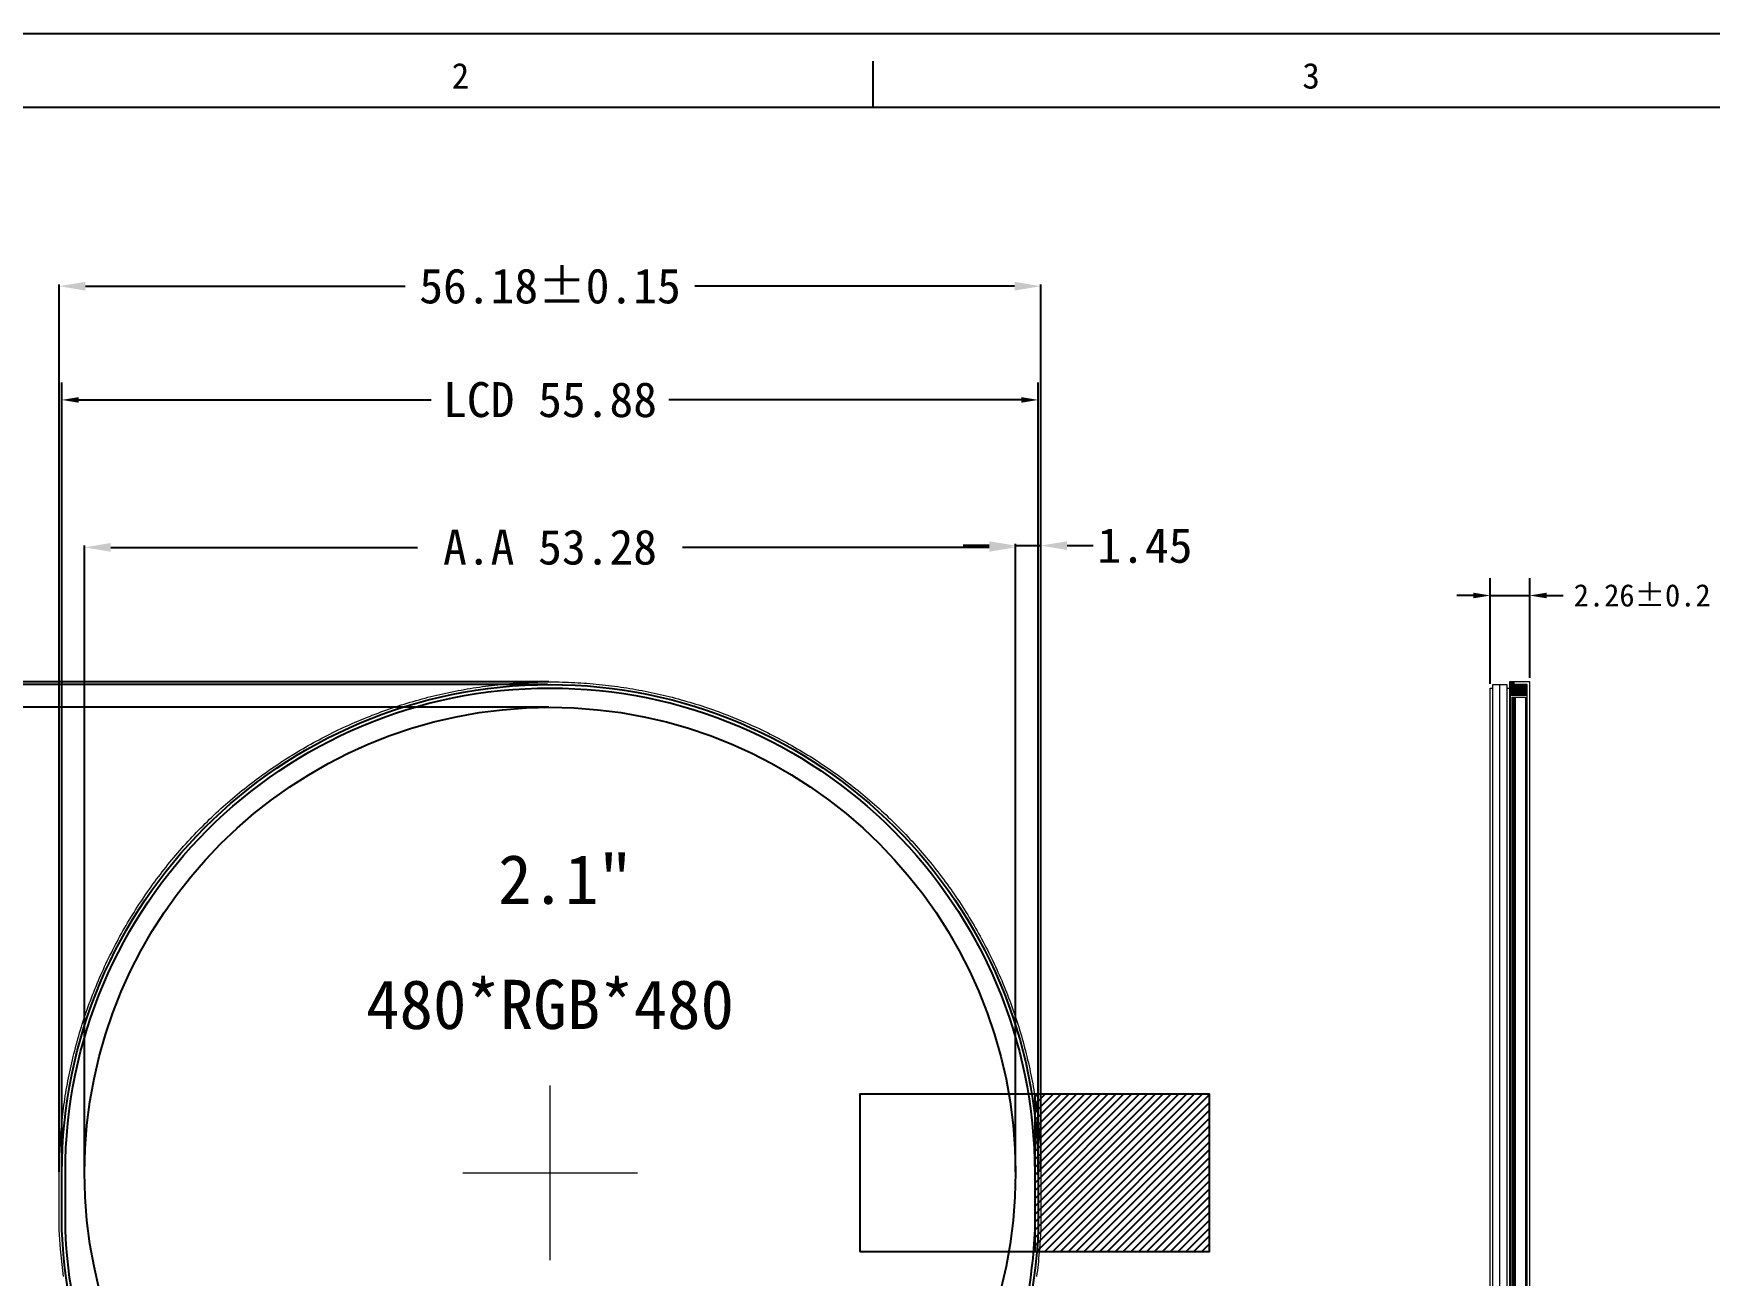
# Model space of a CAD drawing. Header units: millimetres. Extents: x 3264 to 3564, y 1588 to 1796.
# Drawn here: x 3317.8 to 3413.7, y 1725 to 1796.1 of the extents above; entities that cross this region are included whole.
import ezdxf

# ---------------------------------------------------------------- set-up
doc = ezdxf.new("R2010")
doc.units = ezdxf.units.MM
doc.linetypes.add('CENTER2', pattern=[5.08, 3.175, -0.635, 0.635, -0.635])
doc.linetypes.add('DASHDOT', pattern=[18.5, 12, -3, 0.5, -3])
for name, color, linetype in [('C', 3, 'Continuous'), ('DIM', 3, 'Continuous'), ('DIM_02', 2, 'Continuous'), ('DIM（标注）', 3, 'Continuous'), ('FPC', 30, 'Continuous'), ('L91', 3, 'Continuous'), ('LCD_FPC', 22, 'Continuous'), ('其它', 7, 'Continuous')]:
    doc.layers.add(name, color=color, linetype=linetype)
doc.styles.add('Arial', font='arial.ttf')
doc.styles.add('仿宋', font='')
doc.styles.add('宋', font='', dxfattribs={"height": 2})
doc.styles.add('宋体', font='')
doc.styles.get('仿宋').set_extended_font_data('仿宋_GB2312')
doc.styles.get('宋').set_extended_font_data('SimSun')
doc.styles.get('宋体').set_extended_font_data('SimSun')
doc.dimstyles.new('HC-1', dxfattribs={"dimtxt": 2, "dimasz": 1.5, "dimexe": 0.5, "dimexo": 0.5, "dimgap": 0.9, "dimtad": 0, "dimzin": 0, "dimdsep": 46, "dimtxsty": '仿宋', "dimblk": 'CLOSEDBLANK', "dimcen": 0.5, "dimclrd": 3, "dimclre": 3, "dimclrt": 3, "dimazin": 0, "dimtfac": 1, "dimtmove": 0, "dimatfit": 3, "dimldrblk": 'CLOSEDBLANK', "dimfxl": 1, "dimtolj": 1, "dimtzin": 0, "dimarcsym": 0})
doc.dimstyles.new('ISO-25$0', dxfattribs={"dimscale": 0.8, "dimtxt": 1.6, "dimasz": 1.2, "dimexe": 1.25, "dimexo": 0.3, "dimtad": 0, "dimrnd": 0.0005, "dimzin": 1, "dimdsep": 46, "dimtxsty": 'Standard', "dimcen": 2, "dimclrd": 3, "dimclre": 3, "dimclrt": 3, "dimadec": 0, "dimazin": 0, "dimtfac": 1, "dimtmove": 0, "dimatfit": 3, "dimfxl": 1.25, "dimlwd": -1, "dimarcsym": 0})

# ---------------------------------------------------------------- blocks, each defined once
blk = doc.blocks.new('*D111')
at = {"layer": 'Defpoints', "color": 0}
for p in [(3375.43, 1781.609), (3375.43, 1741.579), (3319.25, 1730.875)]:
    blk.add_point(p, dxfattribs=at)
at = {"layer": 'DIM（标注）', "color": 0, "lineweight": -2}
for p, q in [((3319.25, 1730.938), (3319.25, 1781.709)), ((3320.75, 1781.609), (3339.05, 1781.609)), ((3373.93, 1781.609), (3355.631, 1781.609)), ((3375.43, 1741.641), (3375.43, 1781.709))]:
    blk.add_line(p, q, dxfattribs=at)
at = {"layer": 'DIM（标注）', "color": 0}
for points in [[(3320.75, 1781.859), (3320.75, 1781.359), (3319.25, 1781.609)], [(3373.93, 1781.859), (3373.93, 1781.359), (3375.43, 1781.609)]]:
    blk.add_solid(points, dxfattribs=at)
at = {"layer": 'DIM（标注）', "color": 0, "insert": (3347.34, 1781.609), "char_height": 2, "attachment_point": 5, "style": '仿宋'}
blk.add_mtext('\\A1;56.18%%P0.15', dxfattribs=at)
blk = doc.blocks.new('_ClosedBlank')
at = {"color": 0, "linetype": 'ByBlock', "lineweight": -2}
for p, q in [((-1, 0.167), (0, 0)), ((-1, 0.167), (-1, -0.167)), ((0, 0), (-1, -0.167))]:
    blk.add_line(p, q, dxfattribs=at)
blk = doc.blocks.new('*D118')
at = {"layer": 'Defpoints', "color": 0}
for p in [(3347.341, 1758.965), (3297.138, 1699.255), (3331.64, 1699.255)]:
    blk.add_point(p, dxfattribs=at)
at = {"layer": 'DIM（标注）', "color": 0, "lineweight": -2}
for p, q in [((3347.279, 1758.965), (3297.038, 1758.965)), ((3297.138, 1757.465), (3297.138, 1737.401)), ((3297.138, 1700.755), (3297.138, 1720.82)), ((3331.578, 1699.255), (3297.038, 1699.255))]:
    blk.add_line(p, q, dxfattribs=at)
at = {"layer": 'DIM（标注）', "color": 0}
for points in [[(3296.888, 1757.465), (3297.388, 1757.465), (3297.138, 1758.965)], [(3296.888, 1700.755), (3297.388, 1700.755), (3297.138, 1699.255)]]:
    blk.add_solid(points, dxfattribs=at)
at = {"layer": 'DIM（标注）', "color": 0, "insert": (3297.138, 1729.11), "char_height": 2, "attachment_point": 5, "rotation": 90, "style": '仿宋'}
blk.add_mtext('\\A1;59.71%%P0.15', dxfattribs=at)
blk = doc.blocks.new('*D112')
at = {"layer": 'Defpoints', "color": 0}
for p in [(3373.98, 1766.664), (3320.7, 1730.875), (3373.98, 1730.875)]:
    blk.add_point(p, dxfattribs=at)
at = {"layer": 'DIM（标注）', "color": 0, "lineweight": -2}
for p, q in [((3320.7, 1730.938), (3320.7, 1766.764)), ((3322.2, 1766.664), (3339.763, 1766.664)), ((3372.48, 1766.664), (3354.916, 1766.664)), ((3373.98, 1730.938), (3373.98, 1766.764))]:
    blk.add_line(p, q, dxfattribs=at)
at = {"layer": 'DIM（标注）', "color": 0}
for points in [[(3322.2, 1766.914), (3322.2, 1766.414), (3320.7, 1766.664)], [(3372.48, 1766.914), (3372.48, 1766.414), (3373.98, 1766.664)]]:
    blk.add_solid(points, dxfattribs=at)
at = {"layer": 'DIM（标注）', "color": 0, "insert": (3347.34, 1766.664), "char_height": 2, "attachment_point": 5, "style": '仿宋'}
blk.add_mtext('\\A1;A.A 53.28', dxfattribs=at)
blk = doc.blocks.new('*D113')
at = {"layer": 'Defpoints', "color": 0}
for p in [(3347.34, 1757.513), (3310.872, 1704.233), (3347.34, 1704.233)]:
    blk.add_point(p, dxfattribs=at)
at = {"layer": 'DIM（标注）', "color": 0, "lineweight": -2}
for p, q in [((3347.277, 1757.513), (3310.772, 1757.513)), ((3310.872, 1756.013), (3310.872, 1737.018)), ((3310.872, 1705.733), (3310.872, 1724.732)), ((3347.277, 1704.233), (3310.772, 1704.233))]:
    blk.add_line(p, q, dxfattribs=at)
at = {"layer": 'DIM（标注）', "color": 0}
for points in [[(3310.622, 1756.013), (3311.122, 1756.013), (3310.872, 1757.513)], [(3310.622, 1705.733), (3311.122, 1705.733), (3310.872, 1704.233)]]:
    blk.add_solid(points, dxfattribs=at)
at = {"layer": 'DIM（标注）', "color": 0, "insert": (3310.872, 1730.875), "char_height": 2, "attachment_point": 5, "rotation": 90, "style": '仿宋'}
blk.add_mtext('\\A1;A.A 53.28', dxfattribs=at)
blk = doc.blocks.new('*D114')
at = {"layer": 'Defpoints', "color": 0}
for p in [(3310.872, 1758.965), (3347.34, 1758.965), (3347.34, 1757.513)]:
    blk.add_point(p, dxfattribs=at)
at = {"layer": 'DIM（标注）', "color": 0, "lineweight": -2}
for p, q in [((3310.872, 1760.465), (3310.872, 1761.965)), ((3347.278, 1758.965), (3310.772, 1758.965)), ((3310.872, 1757.513), (3310.872, 1758.965)), ((3347.277, 1757.513), (3310.772, 1757.513)), ((3310.872, 1756.013), (3310.872, 1754.513))]:
    blk.add_line(p, q, dxfattribs=at)
at = {"layer": 'DIM（标注）', "color": 0}
for points in [[(3310.622, 1760.465), (3311.122, 1760.465), (3310.872, 1758.965)], [(3310.622, 1756.013), (3311.122, 1756.013), (3310.872, 1757.513)]]:
    blk.add_solid(points, dxfattribs=at)
at = {"layer": 'DIM（标注）', "color": 0, "insert": (3310.872, 1764.563), "char_height": 2, "attachment_point": 5, "rotation": 90, "style": '仿宋'}
blk.add_mtext('\\A1;1.45', dxfattribs=at)
blk = doc.blocks.new('*D115')
at = {"layer": 'Defpoints', "color": 0}
for p in [(3375.43, 1766.764), (3373.98, 1730.875), (3375.43, 1730.875)]:
    blk.add_point(p, dxfattribs=at)
at = {"layer": 'DIM（标注）', "color": 0, "lineweight": -2}
for p, q in [((3372.48, 1766.764), (3370.98, 1766.764)), ((3373.98, 1730.938), (3373.98, 1766.864)), ((3373.98, 1766.764), (3375.43, 1766.764)), ((3375.43, 1730.938), (3375.43, 1766.864)), ((3376.93, 1766.764), (3378.43, 1766.764))]:
    blk.add_line(p, q, dxfattribs=at)
at = {"layer": 'DIM（标注）', "color": 0}
for points in [[(3372.48, 1767.014), (3372.48, 1766.514), (3373.98, 1766.764)], [(3376.93, 1767.014), (3376.93, 1766.514), (3375.43, 1766.764)]]:
    blk.add_solid(points, dxfattribs=at)
at = {"layer": 'DIM（标注）', "color": 0, "insert": (3381.387, 1766.764), "char_height": 2, "attachment_point": 5, "style": '仿宋'}
blk.add_mtext('\\A1;1.45', dxfattribs=at)
blk = doc.blocks.new('*D116')
at = {"layer": 'Defpoints', "color": 0}
for p in [(3375.28, 1775.103), (3319.4, 1730.524), (3375.28, 1730.524)]:
    blk.add_point(p, dxfattribs=at)
at = {"layer": 'FPC', "color": 3, "lineweight": -2}
for p, q in [((3319.4, 1730.764), (3319.4, 1776.103)), ((3375.28, 1730.764), (3375.28, 1776.103))]:
    blk.add_line(p, q, dxfattribs=at)
at = {"layer": 'FPC', "color": 3}
for p, q in [((3320.36, 1775.103), (3340.532, 1775.103)), ((3374.32, 1775.103), (3354.147, 1775.103))]:
    blk.add_line(p, q, dxfattribs=at)
for points in [[(3320.36, 1775.263), (3320.36, 1774.943), (3319.4, 1775.103)], [(3374.32, 1775.263), (3374.32, 1774.943), (3375.28, 1775.103)]]:
    blk.add_solid(points, dxfattribs=at)
at = {"layer": 'FPC', "color": 3, "insert": (3347.34, 1775.103), "char_height": 2, "attachment_point": 5, "style": '宋'}
blk.add_mtext('LCD 55.88', dxfattribs=at)
blk = doc.blocks.new('*D117')
at = {"layer": 'Defpoints', "color": 0}
for p in [(3347.427, 1758.813), (3304.649, 1699.453), (3331.79, 1699.453)]:
    blk.add_point(p, dxfattribs=at)
at = {"layer": 'FPC', "color": 3, "lineweight": -2}
for p, q in [((3347.187, 1758.813), (3303.649, 1758.813)), ((3331.55, 1699.453), (3303.649, 1699.453))]:
    blk.add_line(p, q, dxfattribs=at)
at = {"layer": 'FPC', "color": 3}
for p, q in [((3304.649, 1757.853), (3304.649, 1735.951)), ((3304.649, 1700.413), (3304.649, 1722.314))]:
    blk.add_line(p, q, dxfattribs=at)
for points in [[(3304.489, 1757.853), (3304.809, 1757.853), (3304.649, 1758.813)], [(3304.489, 1700.413), (3304.809, 1700.413), (3304.649, 1699.453)]]:
    blk.add_solid(points, dxfattribs=at)
at = {"layer": 'FPC', "color": 3, "insert": (3304.649, 1729.133), "char_height": 2, "attachment_point": 5, "rotation": 90, "style": '宋'}
blk.add_mtext('LCD 59.36', dxfattribs=at)
blk = doc.blocks.new('zw$228B')
at = {"layer": 'DIM_02'}
h = blk.add_hatch(dxfattribs=at)
h.set_pattern_fill('ANGLE', color=2, scale=0.0125)
h.set_pattern_definition([(0, (-99.95166, -94.1953), (0, 0.0873125), [0.0635, -0.0238125]), (90, (-99.95166, -94.1953), (-0.0873125, 5e-18), [0.0635, -0.0238125])])
h.paths.add_polyline_path([(-14.05, -28.67), (-14.55, -28.67), (-14.55, -29.02), (-14.05, -29.02)])
h.paths.add_polyline_path([(-13.55, -28.67), (-14.05, -28.67), (-14.05, -29.02), (-13.55, -29.02)])
h.paths.add_polyline_path([(-14.05, -29.02), (-14.55, -29.02), (-14.55, -29.37), (-14.05, -29.37)])
h.paths.add_polyline_path([(-13.55, -29.02), (-14.05, -29.02), (-14.05, -29.37), (-13.55, -29.37)])
h = blk.add_hatch(dxfattribs=at)
h.set_pattern_fill('ANGLE', color=2, scale=0.0125)
h.set_pattern_definition([(0, (-71.85166, -94.1953), (0, 0.0873125), [0.0635, -0.0238125]), (90, (-71.85166, -94.1953), (-0.0873125, 5e-18), [0.0635, -0.0238125])])
h.paths.add_polyline_path([(14.05, -28.67), (13.55, -28.67), (13.55, -29.02), (14.05, -29.02)])
h.paths.add_polyline_path([(14.55, -28.67), (14.05, -28.67), (14.05, -29.02), (14.55, -29.02)])
h.paths.add_polyline_path([(14.05, -29.02), (13.55, -29.02), (13.55, -29.37), (14.05, -29.37)])
h.paths.add_polyline_path([(14.55, -29.02), (14.05, -29.02), (14.05, -29.37), (14.55, -29.37)])
at = {"color": 4}
blk.add_line((26.64, 0.39), (26.64, 0.231), dxfattribs=at)
at = {"color": 0, "linetype": 'DASHDOT', "ltscale": 0.5}
for p, q in [((-12, -29.322), (-12, -30.122)), ((12, -29.322), (12, -30.122))]:
    blk.add_line(p, q, dxfattribs=at)
at = {"linetype": 'Continuous', "const_width": 0.01}
blk.add_lwpolyline([(-21.328, -20.469), (-21.328, -20.469)], dxfattribs=at)
at = {"layer": 'C', "color": 4, "lineweight": 5}
for p, q in [((0, -5), (0, 5)), ((-5, 0), (5, 0))]:
    blk.add_line(p, q, dxfattribs=at)
at = {"layer": 'DIM_02', "color": 0}
for p, q in [((-12, -29.322), (12, -29.322)), ((-12.192, -30.81), (-12.192, -30.586)), ((-12.072, -30.586), (-12.072, -30.81)), ((-12, -30.122), (12, -30.122)), ((12.688, -30.81), (12.688, -30.586)), ((12.808, -30.586), (12.808, -30.81)), ((-12.416, -30.81), (-12.192, -30.81)), ((-12.416, -30.93), (-12.192, -30.93)), ((-12.192, -30.93), (-12.192, -31.154)), ((-12.072, -30.81), (-11.848, -30.81)), ((-12.072, -30.93), (-12.072, -31.154)), ((-11.848, -30.93), (-12.072, -30.93)), ((12.464, -30.81), (12.688, -30.81)), ((12.464, -30.93), (12.688, -30.93)), ((12.688, -30.93), (12.688, -31.154)), ((12.808, -30.81), (13.032, -30.81)), ((12.808, -30.93), (12.808, -31.154)), ((13.032, -30.93), (12.808, -30.93))]:
    blk.add_line(p, q, dxfattribs=at)
at = {"layer": 'DIM_02', "color": 1, "linetype": 'DASHDOT', "ltscale": 0.02}
for p, q in [((-12.132, -30.415), (-12.132, -31.291)), ((12.748, -30.415), (12.748, -31.291))]:
    blk.add_line(p, q, dxfattribs=at)
at = {"layer": 'DIM_02', "color": 1}
for p, q in [((-15.25, -30.92), (-14.85, -30.92)), ((-15.05, -30.72), (-15.05, -31.12)), ((14.85, -30.92), (15.25, -30.92)), ((15.05, -30.72), (15.05, -31.12))]:
    blk.add_line(p, q, dxfattribs=at)
at = {"layer": 'DIM_02', "color": 1, "linetype": 'CENTER2', "ltscale": 0.5}
for p, q in [((-11.783, -30.87), (-12.479, -30.87)), ((12.399, -30.87), (13.09, -30.87))]:
    blk.add_line(p, q, dxfattribs=at)
at = {"layer": 'DIM_02', "color": 2}
for points in [[(-13.55, -29.37), (-14.55, -29.37), (-14.55, -28.67), (-13.55, -28.67)], [(14.55, -29.37), (13.55, -29.37), (13.55, -28.67), (14.55, -28.67)]]:
    blk.add_lwpolyline(points, close=True, dxfattribs=at)
at = {"layer": 'DIM_02', "color": 0}
for points in [[(-11.222, -31.32), (-11.222, -30.67), (-11.302, -30.67), (-11.302, -31.32)], [(-11.092, -31.32), (-11.092, -30.67), (-11.172, -30.67), (-11.172, -31.32)], [(-10.962, -31.32), (-10.962, -30.67), (-11.042, -30.67), (-11.042, -31.32)], [(-10.832, -31.32), (-10.832, -30.67), (-10.912, -30.67), (-10.912, -31.32)], [(-10.702, -31.32), (-10.702, -30.67), (-10.782, -30.67), (-10.782, -31.32)], [(-10.572, -31.32), (-10.572, -30.67), (-10.652, -30.67), (-10.652, -31.32)], [(-10.442, -31.32), (-10.442, -30.67), (-10.522, -30.67), (-10.522, -31.32)], [(-10.312, -31.32), (-10.312, -30.67), (-10.392, -30.67), (-10.392, -31.32)], [(-10.182, -31.32), (-10.182, -30.67), (-10.262, -30.67), (-10.262, -31.32)], [(-10.052, -31.32), (-10.052, -30.67), (-10.132, -30.67), (-10.132, -31.32)], [(-9.922, -31.32), (-9.922, -30.67), (-10.002, -30.67), (-10.002, -31.32)], [(-9.792, -31.32), (-9.792, -30.67), (-9.872, -30.67), (-9.872, -31.32)], [(-9.662, -31.32), (-9.662, -30.67), (-9.742, -30.67), (-9.742, -31.32)], [(-9.532, -31.32), (-9.532, -30.67), (-9.612, -30.67), (-9.612, -31.32)], [(-9.402, -31.32), (-9.402, -30.67), (-9.482, -30.67), (-9.482, -31.32)], [(-9.272, -31.32), (-9.272, -30.67), (-9.352, -30.67), (-9.352, -31.32)], [(-9.142, -31.32), (-9.142, -30.67), (-9.222, -30.67), (-9.222, -31.32)], [(-9.012, -31.32), (-9.012, -30.67), (-9.092, -30.67), (-9.092, -31.32)], [(-8.882, -31.32), (-8.882, -30.67), (-8.962, -30.67), (-8.962, -31.32)], [(-8.752, -31.32), (-8.752, -30.67), (-8.832, -30.67), (-8.832, -31.32)], [(-8.622, -31.32), (-8.622, -30.67), (-8.702, -30.67), (-8.702, -31.32)], [(-8.492, -31.32), (-8.492, -30.67), (-8.572, -30.67), (-8.572, -31.32)], [(-8.362, -31.32), (-8.362, -30.67), (-8.442, -30.67), (-8.442, -31.32)], [(-8.232, -31.32), (-8.232, -30.67), (-8.312, -30.67), (-8.312, -31.32)], [(-8.102, -31.32), (-8.102, -30.67), (-8.182, -30.67), (-8.182, -31.32)], [(-7.972, -31.32), (-7.972, -30.67), (-8.052, -30.67), (-8.052, -31.32)], [(-7.842, -31.32), (-7.842, -30.67), (-7.922, -30.67), (-7.922, -31.32)], [(-7.712, -31.32), (-7.712, -30.67), (-7.792, -30.67), (-7.792, -31.32)], [(-7.582, -31.32), (-7.582, -30.67), (-7.662, -30.67), (-7.662, -31.32)], [(-7.452, -31.32), (-7.452, -30.67), (-7.532, -30.67), (-7.532, -31.32)], [(-7.322, -31.32), (-7.322, -30.67), (-7.402, -30.67), (-7.402, -31.32)], [(-7.192, -31.32), (-7.192, -30.67), (-7.272, -30.67), (-7.272, -31.32)], [(-7.062, -31.32), (-7.062, -30.67), (-7.142, -30.67), (-7.142, -31.32)], [(-6.932, -31.32), (-6.932, -30.67), (-7.012, -30.67), (-7.012, -31.32)], [(-6.802, -31.32), (-6.802, -30.67), (-6.882, -30.67), (-6.882, -31.32)], [(-6.672, -31.32), (-6.672, -30.67), (-6.752, -30.67), (-6.752, -31.32)], [(-6.542, -31.32), (-6.542, -30.67), (-6.622, -30.67), (-6.622, -31.32)], [(-6.412, -31.32), (-6.412, -30.67), (-6.492, -30.67), (-6.492, -31.32)], [(-6.282, -31.32), (-6.282, -30.67), (-6.362, -30.67), (-6.362, -31.32)], [(-6.152, -31.32), (-6.152, -30.67), (-6.232, -30.67), (-6.232, -31.32)], [(-6.022, -31.32), (-6.022, -30.67), (-6.102, -30.67), (-6.102, -31.32)], [(-5.892, -31.32), (-5.892, -30.67), (-5.972, -30.67), (-5.972, -31.32)], [(-5.762, -31.32), (-5.762, -30.67), (-5.842, -30.67), (-5.842, -31.32)], [(-5.632, -31.32), (-5.632, -30.67), (-5.712, -30.67), (-5.712, -31.32)], [(-5.502, -31.32), (-5.502, -30.67), (-5.582, -30.67), (-5.582, -31.32)], [(-5.372, -31.32), (-5.372, -30.67), (-5.452, -30.67), (-5.452, -31.32)], [(-5.242, -31.32), (-5.242, -30.67), (-5.322, -30.67), (-5.322, -31.32)], [(-5.112, -31.32), (-5.112, -30.67), (-5.192, -30.67), (-5.192, -31.32)], [(-4.982, -31.32), (-4.982, -30.67), (-5.062, -30.67), (-5.062, -31.32)], [(-4.852, -31.32), (-4.852, -30.67), (-4.932, -30.67), (-4.932, -31.32)], [(-4.722, -31.32), (-4.722, -30.67), (-4.802, -30.67), (-4.802, -31.32)], [(-4.592, -31.32), (-4.592, -30.67), (-4.672, -30.67), (-4.672, -31.32)], [(-4.462, -31.32), (-4.462, -30.67), (-4.542, -30.67), (-4.542, -31.32)], [(-4.332, -31.32), (-4.332, -30.67), (-4.412, -30.67), (-4.412, -31.32)], [(-4.202, -31.32), (-4.202, -30.67), (-4.282, -30.67), (-4.282, -31.32)], [(-4.072, -31.32), (-4.072, -30.67), (-4.152, -30.67), (-4.152, -31.32)], [(-3.942, -31.32), (-3.942, -30.67), (-4.022, -30.67), (-4.022, -31.32)], [(-3.812, -31.32), (-3.812, -30.67), (-3.892, -30.67), (-3.892, -31.32)], [(-3.682, -31.32), (-3.682, -30.67), (-3.762, -30.67), (-3.762, -31.32)], [(-3.552, -31.32), (-3.552, -30.67), (-3.632, -30.67), (-3.632, -31.32)], [(-3.422, -31.32), (-3.422, -30.67), (-3.502, -30.67), (-3.502, -31.32)], [(-3.292, -31.32), (-3.292, -30.67), (-3.372, -30.67), (-3.372, -31.32)], [(-3.162, -31.32), (-3.162, -30.67), (-3.242, -30.67), (-3.242, -31.32)], [(-3.032, -31.32), (-3.032, -30.67), (-3.112, -30.67), (-3.112, -31.32)], [(-2.902, -31.32), (-2.902, -30.67), (-2.982, -30.67), (-2.982, -31.32)], [(-2.772, -31.32), (-2.772, -30.67), (-2.852, -30.67), (-2.852, -31.32)], [(-2.642, -31.32), (-2.642, -30.67), (-2.722, -30.67), (-2.722, -31.32)], [(-2.512, -31.32), (-2.512, -30.67), (-2.592, -30.67), (-2.592, -31.32)], [(-2.382, -31.32), (-2.382, -30.67), (-2.462, -30.67), (-2.462, -31.32)], [(-2.252, -31.32), (-2.252, -30.67), (-2.332, -30.67), (-2.332, -31.32)], [(-2.122, -31.32), (-2.122, -30.67), (-2.202, -30.67), (-2.202, -31.32)], [(-1.992, -31.32), (-1.992, -30.67), (-2.072, -30.67), (-2.072, -31.32)], [(-1.862, -31.32), (-1.862, -30.67), (-1.942, -30.67), (-1.942, -31.32)], [(-1.732, -31.32), (-1.732, -30.67), (-1.812, -30.67), (-1.812, -31.32)], [(-1.602, -31.32), (-1.602, -30.67), (-1.682, -30.67), (-1.682, -31.32)], [(-1.472, -31.32), (-1.472, -30.67), (-1.552, -30.67), (-1.552, -31.32)], [(-1.342, -31.32), (-1.342, -30.67), (-1.422, -30.67), (-1.422, -31.32)], [(-1.212, -31.32), (-1.212, -30.67), (-1.292, -30.67), (-1.292, -31.32)], [(-1.082, -31.32), (-1.082, -30.67), (-1.162, -30.67), (-1.162, -31.32)], [(-0.952, -31.32), (-0.952, -30.67), (-1.032, -30.67), (-1.032, -31.32)], [(-0.822, -31.32), (-0.822, -30.67), (-0.902, -30.67), (-0.902, -31.32)], [(-0.692, -31.32), (-0.692, -30.67), (-0.772, -30.67), (-0.772, -31.32)], [(-0.562, -31.32), (-0.562, -30.67), (-0.642, -30.67), (-0.642, -31.32)], [(-0.432, -31.32), (-0.432, -30.67), (-0.512, -30.67), (-0.512, -31.32)], [(-0.302, -31.32), (-0.302, -30.67), (-0.382, -30.67), (-0.382, -31.32)], [(-0.172, -31.32), (-0.172, -30.67), (-0.252, -30.67), (-0.252, -31.32)], [(-0.042, -31.32), (-0.042, -30.67), (-0.122, -30.67), (-0.122, -31.32)], [(0.088, -31.32), (0.088, -30.67), (0.008, -30.67), (0.008, -31.32)], [(0.218, -31.32), (0.218, -30.67), (0.138, -30.67), (0.138, -31.32)], [(0.348, -31.32), (0.348, -30.67), (0.268, -30.67), (0.268, -31.32)], [(0.478, -31.32), (0.478, -30.67), (0.398, -30.67), (0.398, -31.32)], [(0.608, -31.32), (0.608, -30.67), (0.528, -30.67), (0.528, -31.32)], [(0.738, -31.32), (0.738, -30.67), (0.658, -30.67), (0.658, -31.32)], [(0.868, -31.32), (0.868, -30.67), (0.788, -30.67), (0.788, -31.32)], [(0.998, -31.32), (0.998, -30.67), (0.918, -30.67), (0.918, -31.32)], [(1.128, -31.32), (1.128, -30.67), (1.048, -30.67), (1.048, -31.32)], [(1.258, -31.32), (1.258, -30.67), (1.178, -30.67), (1.178, -31.32)], [(1.388, -31.32), (1.388, -30.67), (1.308, -30.67), (1.308, -31.32)], [(1.518, -31.32), (1.518, -30.67), (1.438, -30.67), (1.438, -31.32)], [(1.648, -31.32), (1.648, -30.67), (1.568, -30.67), (1.568, -31.32)], [(1.778, -31.32), (1.778, -30.67), (1.698, -30.67), (1.698, -31.32)], [(1.908, -31.32), (1.908, -30.67), (1.828, -30.67), (1.828, -31.32)], [(2.038, -31.32), (2.038, -30.67), (1.958, -30.67), (1.958, -31.32)], [(2.168, -31.32), (2.168, -30.67), (2.088, -30.67), (2.088, -31.32)], [(2.298, -31.32), (2.298, -30.67), (2.218, -30.67), (2.218, -31.32)], [(2.428, -31.32), (2.428, -30.67), (2.348, -30.67), (2.348, -31.32)], [(2.558, -31.32), (2.558, -30.67), (2.478, -30.67), (2.478, -31.32)], [(2.688, -31.32), (2.688, -30.67), (2.608, -30.67), (2.608, -31.32)], [(2.818, -31.32), (2.818, -30.67), (2.738, -30.67), (2.738, -31.32)], [(2.948, -31.32), (2.948, -30.67), (2.868, -30.67), (2.868, -31.32)], [(3.078, -31.32), (3.078, -30.67), (2.998, -30.67), (2.998, -31.32)], [(3.208, -31.32), (3.208, -30.67), (3.128, -30.67), (3.128, -31.32)], [(3.338, -31.32), (3.338, -30.67), (3.258, -30.67), (3.258, -31.32)], [(3.468, -31.32), (3.468, -30.67), (3.388, -30.67), (3.388, -31.32)], [(3.598, -31.32), (3.598, -30.67), (3.518, -30.67), (3.518, -31.32)], [(3.728, -31.32), (3.728, -30.67), (3.648, -30.67), (3.648, -31.32)], [(3.858, -31.32), (3.858, -30.67), (3.778, -30.67), (3.778, -31.32)], [(3.988, -31.32), (3.988, -30.67), (3.908, -30.67), (3.908, -31.32)], [(4.118, -31.32), (4.118, -30.67), (4.038, -30.67), (4.038, -31.32)], [(4.248, -31.32), (4.248, -30.67), (4.168, -30.67), (4.168, -31.32)], [(4.378, -31.32), (4.378, -30.67), (4.298, -30.67), (4.298, -31.32)], [(4.508, -31.32), (4.508, -30.67), (4.428, -30.67), (4.428, -31.32)], [(4.638, -31.32), (4.638, -30.67), (4.558, -30.67), (4.558, -31.32)], [(4.768, -31.32), (4.768, -30.67), (4.688, -30.67), (4.688, -31.32)], [(4.898, -31.32), (4.898, -30.67), (4.818, -30.67), (4.818, -31.32)], [(5.028, -31.32), (5.028, -30.67), (4.948, -30.67), (4.948, -31.32)], [(5.158, -31.32), (5.158, -30.67), (5.078, -30.67), (5.078, -31.32)], [(5.288, -31.32), (5.288, -30.67), (5.208, -30.67), (5.208, -31.32)], [(5.418, -31.32), (5.418, -30.67), (5.338, -30.67), (5.338, -31.32)], [(5.548, -31.32), (5.548, -30.67), (5.468, -30.67), (5.468, -31.32)], [(5.678, -31.32), (5.678, -30.67), (5.598, -30.67), (5.598, -31.32)], [(5.808, -31.32), (5.808, -30.67), (5.728, -30.67), (5.728, -31.32)], [(5.938, -31.32), (5.938, -30.67), (5.858, -30.67), (5.858, -31.32)], [(6.068, -31.32), (6.068, -30.67), (5.988, -30.67), (5.988, -31.32)], [(6.198, -31.32), (6.198, -30.67), (6.118, -30.67), (6.118, -31.32)], [(6.328, -31.32), (6.328, -30.67), (6.248, -30.67), (6.248, -31.32)], [(6.458, -31.32), (6.458, -30.67), (6.378, -30.67), (6.378, -31.32)], [(6.588, -31.32), (6.588, -30.67), (6.508, -30.67), (6.508, -31.32)], [(6.718, -31.32), (6.718, -30.67), (6.638, -30.67), (6.638, -31.32)], [(6.848, -31.32), (6.848, -30.67), (6.768, -30.67), (6.768, -31.32)], [(6.978, -31.32), (6.978, -30.67), (6.898, -30.67), (6.898, -31.32)], [(7.108, -31.32), (7.108, -30.67), (7.028, -30.67), (7.028, -31.32)], [(7.238, -31.32), (7.238, -30.67), (7.158, -30.67), (7.158, -31.32)], [(7.368, -31.32), (7.368, -30.67), (7.288, -30.67), (7.288, -31.32)], [(7.498, -31.32), (7.498, -30.67), (7.418, -30.67), (7.418, -31.32)], [(7.628, -31.32), (7.628, -30.67), (7.548, -30.67), (7.548, -31.32)], [(7.758, -31.32), (7.758, -30.67), (7.678, -30.67), (7.678, -31.32)], [(7.888, -31.32), (7.888, -30.67), (7.808, -30.67), (7.808, -31.32)], [(8.018, -31.32), (8.018, -30.67), (7.938, -30.67), (7.938, -31.32)], [(8.148, -31.32), (8.148, -30.67), (8.068, -30.67), (8.068, -31.32)], [(8.278, -31.32), (8.278, -30.67), (8.198, -30.67), (8.198, -31.32)], [(8.408, -31.32), (8.408, -30.67), (8.328, -30.67), (8.328, -31.32)], [(8.538, -31.32), (8.538, -30.67), (8.458, -30.67), (8.458, -31.32)], [(8.668, -31.32), (8.668, -30.67), (8.588, -30.67), (8.588, -31.32)], [(8.798, -31.32), (8.798, -30.67), (8.718, -30.67), (8.718, -31.32)], [(8.928, -31.32), (8.928, -30.67), (8.848, -30.67), (8.848, -31.32)], [(9.058, -31.32), (9.058, -30.67), (8.978, -30.67), (8.978, -31.32)], [(9.188, -31.32), (9.188, -30.67), (9.108, -30.67), (9.108, -31.32)], [(9.318, -31.32), (9.318, -30.67), (9.238, -30.67), (9.238, -31.32)], [(9.448, -31.32), (9.448, -30.67), (9.368, -30.67), (9.368, -31.32)], [(9.578, -31.32), (9.578, -30.67), (9.498, -30.67), (9.498, -31.32)], [(9.708, -31.32), (9.708, -30.67), (9.628, -30.67), (9.628, -31.32)], [(9.838, -31.32), (9.838, -30.67), (9.758, -30.67), (9.758, -31.32)], [(9.968, -31.32), (9.968, -30.67), (9.888, -30.67), (9.888, -31.32)], [(10.098, -31.32), (10.098, -30.67), (10.018, -30.67), (10.018, -31.32)], [(10.228, -31.32), (10.228, -30.67), (10.148, -30.67), (10.148, -31.32)], [(10.358, -31.32), (10.358, -30.67), (10.278, -30.67), (10.278, -31.32)], [(10.488, -31.32), (10.488, -30.67), (10.408, -30.67), (10.408, -31.32)], [(10.618, -31.32), (10.618, -30.67), (10.538, -30.67), (10.538, -31.32)], [(10.748, -31.32), (10.748, -30.67), (10.668, -30.67), (10.668, -31.32)], [(10.878, -31.32), (10.878, -30.67), (10.798, -30.67), (10.798, -31.32)], [(11.008, -31.32), (11.008, -30.67), (10.928, -30.67), (10.928, -31.32)], [(11.138, -31.32), (11.138, -30.67), (11.058, -30.67), (11.058, -31.32)], [(11.268, -31.32), (11.268, -30.67), (11.188, -30.67), (11.188, -31.32)], [(11.398, -31.32), (11.398, -30.67), (11.318, -30.67), (11.318, -31.32)], [(11.528, -31.32), (11.528, -30.67), (11.448, -30.67), (11.448, -31.32)], [(11.658, -31.32), (11.658, -30.67), (11.578, -30.67), (11.578, -31.32)], [(11.788, -31.32), (11.788, -30.67), (11.708, -30.67), (11.708, -31.32)], [(11.918, -31.32), (11.918, -30.67), (11.838, -30.67), (11.838, -31.32)], [(-15.15, -30.82), (-14.95, -30.82), (-14.95, -31.02), (-15.15, -31.02)], [(14.95, -30.82), (15.15, -30.82), (15.15, -31.02), (14.95, -31.02)]]:
    blk.add_lwpolyline(points, close=True, dxfattribs=at)
at = {"layer": 'DIM_02', "color": 4, "linetype": 'Continuous', "ltscale": 10}
blk.add_circle((0, 0), 26.64, dxfattribs=at)
at = {"layer": 'DIM_02', "color": 0}
for centre, start, end in [((-12.132, -30.87), 101.92932, 168.07068), ((-12.132, -30.87), 11.92932, 78.07068), ((12.748, -30.87), 101.92932, 168.07068), ((12.748, -30.87), 11.92932, 78.07068), ((-12.132, -30.87), 191.92932, 258.07068), ((-12.132, -30.87), 281.92932, 348.07068), ((12.748, -30.87), 191.92932, 258.07068), ((12.748, -30.87), 281.92932, 348.07068)]:
    blk.add_arc(centre, 0.29, start, end, dxfattribs=at)
at = {"layer": 'FPC', "color": 4}
blk.add_line((15.55, -28.67), (-15.55, -28.67), dxfattribs=at)
at = {"layer": 'FPC', "color": 6}
blk.add_line((15.55, -28.27), (15.55, -28.27), dxfattribs=at)
at = {"layer": 'FPC', "color": 4}
blk.add_lwpolyline([(-15.55, -31.42), (-15.55, -28.67, 0.211113), (-16.595, -25.898), (-18.36, -24.108, -0.0354), (-22.006, -19.514, -0.15565), (-27.94, -3.257), (-27.94, 0, -0.414207), (0, 27.94, -0.414207), (27.94, 0), (27.94, -3.257, -0.15565), (22.006, -19.514, -0.0354), (18.36, -24.108), (16.595, -25.898, 0.211113), (15.55, -28.67), (15.55, -31.42)], format="xyb", close=True, dxfattribs=at)
at = {"layer": 'FPC', "color": 6}
blk.add_lwpolyline([(-15.349, -28.27, 0.183482), (-16.453, -25.758), (-18.215, -23.97, -0.035413), (-21.844, -19.397, -0.155666), (-27.74, -3.253), (-27.74, 0, -0.41421), (0, 27.74, -0.41421), (27.74, 0), (27.74, -3.253, -0.155666), (21.844, -19.397, -0.035413), (18.215, -23.97), (16.453, -25.758, 0.183482), (15.349, -28.27)], format="xyb", close=True, dxfattribs=at)
at = {"color": 0, "linetype": 'ByBlock', "lineweight": 0, "char_height": 0.7, "attachment_point": 7, "style": 'Arial'}
for insert in [(-14.635, -30.342), (13.457, -30.342)]:
    blk.add_mtext('{\\C2;Ag}', dxfattribs=dict(at, insert=insert))
at = {"layer": 'C', "color": 154, "lineweight": 5, "char_height": 2.8138, "width": 44.45471, "attachment_point": 5, "style": '宋体'}
for s, insert in [('{\\C4;2.1"}', (0.857, 16.771)), ('{\\C4;480*RGB*480}', (0, 9.613)), ('{\\C4;Viewing Angle}', (0, -10.971)), ('{\\C4;All}', (0, -16.285))]:
    blk.add_mtext(s, dxfattribs=dict(at, insert=insert))
at = {"layer": 'DIM_02', "color": 0, "char_height": 0.4, "width": 2.74617, "attachment_point": 1, "style": 'Arial'}
for s, insert in [('{\\C1;179}', (-11.53, -30.226)), ('{\\C1;1}', (11.761, -30.226))]:
    blk.add_mtext(s, dxfattribs=dict(at, insert=insert))
blk = doc.blocks.new('*D119')
at = {"layer": 'Defpoints', "color": 0}
for p in [(3403.413, 1763.91), (3401.153, 1758.615), (3403.413, 1758.965)]:
    blk.add_point(p, dxfattribs=at)
at = {"layer": 'FPC', "color": 3, "lineweight": -2}
for p, q in [((3401.153, 1758.855), (3401.153, 1764.91)), ((3403.413, 1759.205), (3403.413, 1764.91))]:
    blk.add_line(p, q, dxfattribs=at)
at = {"layer": 'FPC', "color": 3}
for p, q in [((3400.193, 1763.91), (3399.233, 1763.91)), ((3401.153, 1763.91), (3403.413, 1763.91)), ((3404.373, 1763.91), (3405.333, 1763.91))]:
    blk.add_line(p, q, dxfattribs=at)
for points in [[(3400.193, 1764.07), (3400.193, 1763.75), (3401.153, 1763.91)], [(3404.373, 1764.07), (3404.373, 1763.75), (3403.413, 1763.91)]]:
    blk.add_solid(points, dxfattribs=at)
at = {"layer": 'FPC', "color": 3, "insert": (3409.848, 1763.91), "char_height": 1.28, "attachment_point": 5, "style": '宋体'}
blk.add_mtext('2.26%%P0.2', dxfattribs=at)

msp = doc.modelspace()

# ---------------------------------------------------------------- hatches: boundary and pattern name
at = {"layer": 'DIM（标注）'}
h = msp.add_hatch(dxfattribs=at)
h.set_pattern_fill('ANSI31', color=1, scale=0.1)
h.set_pattern_definition([(45, (3238.96347, 2432.92602), (-0.2245064, 0.2245064), [])])
h.paths.add_polyline_path([(3385.08, 1735.375), (3375.08, 1735.375), (3375.08, 1726.375), (3385.08, 1726.375)])
at = {"layer": 'LCD_FPC', "lineweight": 5}
msp.add_hatch(color=0, dxfattribs=at).paths.add_polyline_path([(3402.513, 1758.815), (3402.513, 1758.965), (3402.313, 1758.965), (3402.313, 1758.215), (3403.263, 1758.215), (3403.263, 1758.815)])

# ---------------------------------------------------------------- linework, layer by layer
at = {"color": 7, "linetype": 'Continuous'}
msp.add_line((3264.45, 1796.069), (3564.375, 1796.069), dxfattribs=at)
at = {"linetype": 'Continuous'}
for p, q in [((3365.835, 1791.859), (3365.835, 1794.49)), ((3268.66, 1791.859), (3560.165, 1791.859))]:
    msp.add_line(p, q, dxfattribs=at)
at = {"layer": 'DIM', "color": 0, "lineweight": 5}
for p, q in [((3402.313, 1699.255), (3402.313, 1758.965)), ((3402.513, 1758.965), (3402.313, 1758.965)), ((3402.313, 1758.215), (3403.263, 1758.215))]:
    msp.add_line(p, q, dxfattribs=at)
at = {"layer": 'DIM', "color": 4, "lineweight": 5}
for p, q in [((3403.413, 1758.965), (3402.513, 1758.965)), ((3402.513, 1758.815), (3402.513, 1758.965)), ((3403.263, 1758.815), (3402.513, 1758.815)), ((3403.263, 1699.405), (3403.263, 1758.815)), ((3403.413, 1699.255), (3403.413, 1758.965))]:
    msp.add_line(p, q, dxfattribs=at)
at = {"layer": 'DIM（标注）', "color": 0}
msp.add_line((3375.08, 1735.375), (3375.08, 1726.375), dxfattribs=at)
msp.add_lwpolyline([(3365.08, 1726.375), (3385.08, 1726.375), (3385.08, 1735.375), (3365.08, 1735.375)], close=True, dxfattribs=at)
at = {"layer": 'L91', "color": 7, "linetype": 'Continuous', "lineweight": 5}
msp.add_lwpolyline([(3319.494, 1724.93), (3319.472, 1725.105), (3319.45, 1725.28), (3319.43, 1725.455), (3319.41, 1725.631), (3319.392, 1725.806), (3319.375, 1725.982), (3319.359, 1726.158), (3319.344, 1726.333), (3319.33, 1726.509), (3319.25, 1727.613), (3319.25, 1731.268), (3319.264, 1731.758), (3319.27, 1731.934), (3319.277, 1732.11), (3319.286, 1732.287), (3319.295, 1732.463), (3319.306, 1732.639), (3319.317, 1732.815), (3319.33, 1732.991), (3319.344, 1733.167), (3319.359, 1733.343), (3319.375, 1733.519), (3319.392, 1733.694), (3319.41, 1733.87), (3319.43, 1734.045), (3319.45, 1734.221), (3319.472, 1734.396), (3319.494, 1734.571), (3319.518, 1734.746), (3319.543, 1734.921), (3319.569, 1735.095), (3319.596, 1735.27), (3319.624, 1735.444), (3319.653, 1735.618), (3319.684, 1735.792), (3319.715, 1735.965), (3319.748, 1736.139), (3319.781, 1736.312), (3319.816, 1736.485), (3319.852, 1736.658), (3319.889, 1736.831), (3319.927, 1737.003), (3319.966, 1737.175), (3320.006, 1737.347), (3320.047, 1737.519), (3320.089, 1737.69), (3320.133, 1737.861), (3320.177, 1738.032), (3320.223, 1738.202), (3320.269, 1738.373), (3320.317, 1738.542), (3320.366, 1738.712), (3320.415, 1738.881), (3320.466, 1739.05), (3320.518, 1739.219), (3320.571, 1739.388), (3320.625, 1739.556), (3320.68, 1739.723), (3320.736, 1739.891), (3320.793, 1740.058), (3320.852, 1740.224), (3320.911, 1740.39), (3320.971, 1740.556), (3321.032, 1740.722), (3321.095, 1740.887), (3321.158, 1741.052), (3321.223, 1741.216), (3321.288, 1741.38), (3321.355, 1741.543), (3321.422, 1741.706), (3321.491, 1741.869), (3321.56, 1742.031), (3321.631, 1742.193), (3321.703, 1742.354), (3321.775, 1742.515), (3321.849, 1742.675), (3321.924, 1742.835), (3321.999, 1742.995), (3322.076, 1743.154), (3322.154, 1743.312), (3322.232, 1743.47), (3322.312, 1743.628), (3322.392, 1743.785), (3322.474, 1743.941), (3322.557, 1744.097), (3322.64, 1744.253), (3322.725, 1744.408), (3322.81, 1744.562), (3322.897, 1744.716), (3322.984, 1744.869), (3323.073, 1745.022), (3323.162, 1745.174), (3323.252, 1745.326), (3323.344, 1745.477), (3323.436, 1745.627), (3323.529, 1745.777), (3323.623, 1745.927), (3323.718, 1746.075), (3323.814, 1746.223), (3323.911, 1746.371), (3324.009, 1746.518), (3324.107, 1746.664), (3324.207, 1746.81), (3324.308, 1746.955), (3324.409, 1747.099), (3324.512, 1747.243), (3324.615, 1747.386), (3324.719, 1747.529), (3324.824, 1747.67), (3324.93, 1747.812), (3325.037, 1747.952), (3325.145, 1748.092), (3325.253, 1748.231), (3325.363, 1748.369), (3325.473, 1748.507), (3325.584, 1748.644), (3325.696, 1748.781), (3325.809, 1748.916), (3325.923, 1749.051), (3326.038, 1749.185), (3326.153, 1749.319), (3326.27, 1749.452), (3326.387, 1749.584), (3326.505, 1749.715), (3326.623, 1749.845), (3326.743, 1749.975), (3326.863, 1750.104), (3326.985, 1750.232), (3327.107, 1750.36), (3327.229, 1750.487), (3327.353, 1750.613), (3327.478, 1750.738), (3327.603, 1750.862), (3327.729, 1750.986), (3327.855, 1751.109), (3327.983, 1751.231), (3328.111, 1751.352), (3328.24, 1751.472), (3328.37, 1751.592), (3328.501, 1751.711), (3328.632, 1751.829), (3328.764, 1751.946), (3328.897, 1752.062), (3329.03, 1752.178), (3329.164, 1752.292), (3329.299, 1752.406), (3329.435, 1752.519), (3329.571, 1752.631), (3329.708, 1752.742), (3329.846, 1752.853), (3329.984, 1752.962), (3330.124, 1753.071), (3330.263, 1753.178), (3330.404, 1753.285), (3330.545, 1753.391), (3330.687, 1753.496), (3330.829, 1753.601), (3330.972, 1753.704), (3331.116, 1753.806), (3331.261, 1753.908), (3331.406, 1754.008), (3331.551, 1754.108), (3331.698, 1754.207), (3331.844, 1754.305), (3331.992, 1754.401), (3332.14, 1754.497), (3332.289, 1754.592), (3332.438, 1754.687), (3332.588, 1754.78), (3332.738, 1754.872), (3332.89, 1754.963), (3333.041, 1755.054), (3333.193, 1755.143), (3333.346, 1755.231), (3333.499, 1755.319), (3333.653, 1755.405), (3333.808, 1755.491), (3333.963, 1755.575), (3334.118, 1755.659), (3334.274, 1755.741), (3334.431, 1755.823), (3334.588, 1755.904), (3334.745, 1755.983), (3334.903, 1756.062), (3335.062, 1756.14), (3335.221, 1756.216), (3335.38, 1756.292), (3335.54, 1756.367), (3335.7, 1756.44), (3335.861, 1756.513), (3336.023, 1756.584), (3336.184, 1756.655), (3336.346, 1756.725), (3336.509, 1756.793), (3336.672, 1756.861), (3336.836, 1756.927), (3337, 1756.993), (3337.164, 1757.057), (3337.329, 1757.121), (3337.494, 1757.183), (3337.659, 1757.244), (3337.825, 1757.305), (3337.991, 1757.364), (3338.158, 1757.422), (3338.325, 1757.479), (3338.492, 1757.535), (3338.66, 1757.59), (3338.828, 1757.644), (3338.996, 1757.697), (3339.165, 1757.749), (3339.334, 1757.8), (3339.503, 1757.85), (3339.673, 1757.899), (3339.843, 1757.946), (3340.013, 1757.993), (3340.184, 1758.038), (3340.354, 1758.083), (3340.526, 1758.126), (3340.697, 1758.168), (3340.869, 1758.21), (3341.04, 1758.25), (3341.213, 1758.289), (3341.385, 1758.327), (3341.557, 1758.364), (3341.73, 1758.399), (3341.903, 1758.434), (3342.077, 1758.468), (3342.25, 1758.5), (3342.424, 1758.532), (3342.598, 1758.562), (3342.772, 1758.591), (3342.946, 1758.619), (3343.12, 1758.646), (3343.295, 1758.672), (3343.47, 1758.697), (3343.645, 1758.721), (3343.82, 1758.744), (3343.995, 1758.765), (3344.17, 1758.786), (3344.345, 1758.805), (3344.521, 1758.823), (3344.697, 1758.841), (3344.872, 1758.857), (3345.048, 1758.872), (3345.224, 1758.885), (3345.4, 1758.898), (3345.576, 1758.91), (3345.753, 1758.92), (3345.929, 1758.93), (3346.105, 1758.938), (3346.281, 1758.945), (3346.458, 1758.951), (3346.634, 1758.956), (3346.811, 1758.96), (3346.987, 1758.963), (3347.164, 1758.965), (3347.34, 1758.965), (3347.517, 1758.965), (3347.693, 1758.963), (3347.87, 1758.96), (3348.046, 1758.956), (3348.222, 1758.951), (3348.399, 1758.945), (3348.575, 1758.938), (3348.752, 1758.93), (3348.928, 1758.92), (3349.104, 1758.91), (3349.28, 1758.898), (3349.456, 1758.885), (3349.632, 1758.872), (3349.808, 1758.857), (3349.984, 1758.841), (3350.159, 1758.823), (3350.335, 1758.805), (3350.51, 1758.786), (3350.686, 1758.765), (3350.861, 1758.744), (3351.036, 1758.721), (3351.211, 1758.697), (3351.385, 1758.672), (3351.56, 1758.646), (3351.734, 1758.619), (3351.909, 1758.591), (3352.083, 1758.562), (3352.257, 1758.532), (3352.43, 1758.5), (3352.604, 1758.468), (3352.777, 1758.434), (3352.95, 1758.399), (3353.123, 1758.364), (3353.295, 1758.327), (3353.468, 1758.289), (3353.64, 1758.25), (3353.812, 1758.21), (3353.983, 1758.168), (3354.155, 1758.126), (3354.326, 1758.083), (3354.497, 1758.038), (3354.667, 1757.993), (3354.837, 1757.946), (3355.007, 1757.899), (3355.177, 1757.85), (3355.346, 1757.8), (3355.515, 1757.749), (3355.684, 1757.697), (3355.852, 1757.644), (3356.02, 1757.59), (3356.188, 1757.535), (3356.355, 1757.479), (3356.522, 1757.422), (3356.689, 1757.364), (3356.855, 1757.305), (3357.021, 1757.244), (3357.187, 1757.183), (3357.352, 1757.121), (3357.516, 1757.057), (3357.681, 1756.993), (3357.845, 1756.927), (3358.008, 1756.861), (3358.171, 1756.793), (3358.334, 1756.725), (3358.496, 1756.655), (3358.658, 1756.584), (3358.819, 1756.513), (3358.98, 1756.44), (3359.14, 1756.367), (3359.3, 1756.292), (3359.46, 1756.216), (3359.619, 1756.14), (3359.777, 1756.062), (3359.935, 1755.983), (3360.093, 1755.904), (3360.25, 1755.823), (3360.406, 1755.741), (3360.562, 1755.659), (3360.718, 1755.575), (3360.873, 1755.491), (3361.027, 1755.405), (3361.181, 1755.319), (3361.334, 1755.231), (3361.487, 1755.143), (3361.639, 1755.054), (3361.791, 1754.963), (3361.942, 1754.872), (3362.092, 1754.78), (3362.242, 1754.687), (3362.392, 1754.592), (3362.54, 1754.497), (3362.688, 1754.401), (3362.836, 1754.305), (3362.983, 1754.207), (3363.129, 1754.108), (3363.275, 1754.008), (3363.42, 1753.908), (3363.564, 1753.806), (3363.708, 1753.704), (3363.851, 1753.601), (3363.994, 1753.496), (3364.135, 1753.391), (3364.276, 1753.285), (3364.417, 1753.178), (3364.557, 1753.071), (3364.696, 1752.962), (3364.834, 1752.853), (3364.972, 1752.742), (3365.109, 1752.631), (3365.245, 1752.519), (3365.381, 1752.406), (3365.516, 1752.292), (3365.65, 1752.178), (3365.784, 1752.062), (3365.916, 1751.946), (3366.048, 1751.829), (3366.18, 1751.711), (3366.31, 1751.592), (3366.44, 1751.472), (3366.569, 1751.352), (3366.697, 1751.231), (3366.825, 1751.109), (3366.952, 1750.986), (3367.078, 1750.862), (3367.203, 1750.738), (3367.327, 1750.613), (3367.451, 1750.487), (3367.574, 1750.36), (3367.696, 1750.232), (3367.817, 1750.104), (3367.937, 1749.975), (3368.057, 1749.845), (3368.176, 1749.715), (3368.294, 1749.584), (3368.411, 1749.452), (3368.527, 1749.319), (3368.643, 1749.185), (3368.757, 1749.051), (3368.871, 1748.916), (3368.984, 1748.781), (3369.096, 1748.644), (3369.207, 1748.507), (3369.318, 1748.369), (3369.427, 1748.231), (3369.536, 1748.092), (3369.643, 1747.952), (3369.75, 1747.812), (3369.856, 1747.67), (3369.961, 1747.529), (3370.065, 1747.386), (3370.169, 1747.243), (3370.271, 1747.099), (3370.373, 1746.955), (3370.473, 1746.81), (3370.573, 1746.664), (3370.672, 1746.518), (3370.769, 1746.371), (3370.866, 1746.223), (3370.962, 1746.075), (3371.057, 1745.927), (3371.151, 1745.777), (3371.245, 1745.627), (3371.337, 1745.477), (3371.428, 1745.326), (3371.518, 1745.174), (3371.608, 1745.022), (3371.696, 1744.869), (3371.784, 1744.716), (3371.87, 1744.562), (3371.956, 1744.408), (3372.04, 1744.253), (3372.124, 1744.097), (3372.206, 1743.941), (3372.288, 1743.785), (3372.369, 1743.628), (3372.448, 1743.47), (3372.527, 1743.312), (3372.604, 1743.154), (3372.681, 1742.995), (3372.757, 1742.835), (3372.831, 1742.675), (3372.905, 1742.515), (3372.978, 1742.354), (3373.049, 1742.193), (3373.12, 1742.031), (3373.189, 1741.869), (3373.258, 1741.706), (3373.326, 1741.543), (3373.392, 1741.38), (3373.458, 1741.216), (3373.522, 1741.052), (3373.585, 1740.887), (3373.648, 1740.722), (3373.709, 1740.556), (3373.77, 1740.39), (3373.829, 1740.224), (3373.887, 1740.058), (3373.944, 1739.891), (3374, 1739.723), (3374.055, 1739.556), (3374.109, 1739.388), (3374.162, 1739.219), (3374.214, 1739.05), (3374.265, 1738.881), (3374.315, 1738.712), (3374.364, 1738.542), (3374.411, 1738.373), (3374.458, 1738.202), (3374.503, 1738.032), (3374.548, 1737.861), (3374.591, 1737.69), (3374.633, 1737.519), (3374.674, 1737.347), (3374.715, 1737.175), (3374.754, 1737.003), (3374.792, 1736.831), (3374.828, 1736.658), (3374.864, 1736.485), (3374.899, 1736.312), (3374.933, 1736.139), (3374.965, 1735.965), (3374.997, 1735.792), (3375.027, 1735.618), (3375.056, 1735.444), (3375.084, 1735.27), (3375.111, 1735.095), (3375.137, 1734.921), (3375.162, 1734.746), (3375.186, 1734.571), (3375.209, 1734.396), (3375.23, 1734.221), (3375.251, 1734.045), (3375.27, 1733.87), (3375.288, 1733.694), (3375.305, 1733.519), (3375.322, 1733.343), (3375.337, 1733.167), (3375.35, 1732.991), (3375.363, 1732.815), (3375.375, 1732.639), (3375.385, 1732.463), (3375.395, 1732.287), (3375.403, 1732.11), (3375.41, 1731.934), (3375.416, 1731.758), (3375.43, 1731.268), (3375.43, 1727.613), (3375.35, 1726.509), (3375.337, 1726.333), (3375.322, 1726.158), (3375.305, 1725.982), (3375.288, 1725.806), (3375.27, 1725.631), (3375.251, 1725.455), (3375.23, 1725.28), (3375.209, 1725.105), (3375.186, 1724.93)], dxfattribs=at)
at = {"layer": '其它', "color": 6, "lineweight": 5, "ltscale": 5}
for p, q in [((3402.103, 1758.615), (3402.253, 1758.615)), ((3402.383, 1758.095), (3402.383, 1703.435)), ((3402.383, 1758.095), (3402.458, 1758.095))]:
    msp.add_line(p, q, dxfattribs=at)
at = {"layer": '其它', "color": 5, "lineweight": 5, "ltscale": 5}
for p, q in [((3402.313, 1758.965), (3402.253, 1758.965)), ((3402.253, 1758.965), (3402.253, 1699.255))]:
    msp.add_line(p, q, dxfattribs=at)
at = {"layer": '其它', "color": 3, "lineweight": 5, "ltscale": 5}
for q in [(3402.458, 1703.055), (3402.523, 1758.095)]:
    msp.add_line((3402.458, 1758.095), q, dxfattribs=at)
at = {"layer": '其它', "color": 2, "lineweight": 5, "ltscale": 5}
for q in [(3402.523, 1703.055), (3402.578, 1758.095)]:
    msp.add_line((3402.523, 1758.095), q, dxfattribs=at)
at = {"layer": '其它', "color": 1, "lineweight": 5, "ltscale": 5}
for p, q in [((3402.578, 1758.095), (3402.578, 1701.255)), ((3402.578, 1758.095), (3403.163, 1758.095)), ((3403.163, 1758.092), (3403.163, 1701.255))]:
    msp.add_line(p, q, dxfattribs=at)
at = {"layer": '其它', "color": 6, "lineweight": 5, "ltscale": 5}
msp.add_lwpolyline([(3401.303, 1702.505), (3401.153, 1702.505), (3401.153, 1758.615), (3401.303, 1758.615)], dxfattribs=at)
at = {"layer": '其它', "color": 4, "lineweight": 5, "ltscale": 5}
msp.add_lwpolyline([(3401.703, 1702.205), (3401.303, 1702.205), (3401.303, 1758.815), (3402.103, 1758.815), (3402.103, 1699.455), (3401.703, 1699.455), (3401.703, 1758.815)], dxfattribs=at)

# ---------------------------------------------------------------- block references
at = {"layer": 'FPC', "color": 4}
msp.add_blockref('zw$228B', (3347.34, 1730.873), dxfattribs=at)

# ---------------------------------------------------------------- texts
at = {"color": 4, "linetype": 'Continuous', "style": '宋体'}
for s, p in [('2', (3341.712, 1792.912)), ('3', (3390.398, 1792.916))]:
    msp.add_text(s, height=1.473, dxfattribs=at).set_placement(p)

# ---------------------------------------------------------------- dimensions: what is measured, and where the dimension line sits
at = {"layer": 'DIM（标注）'}
dim = msp.add_linear_dim(base=(3375.43, 1781.609), p1=(3319.25, 1730.875), p2=(3375.43, 1741.579), text='<>%%P0.15', dimstyle='HC-1', override={"dimexe": 0.1, "dimexo": 0.0625, "dimgap": 0.1, "dimsah": 1, "dimclrd": 0, "dimclre": 0, "dimclrt": 0}, dxfattribs=at)
dim.commit()
dim.dimension.update_dxf_attribs({"geometry": '*D111', "text_midpoint": (3347.34, 1781.609), "dimtype": 160})
dim = msp.add_linear_dim(base=(3373.98, 1766.664), p1=(3320.7, 1730.875), p2=(3373.98, 1730.875), text='A.A <>', dimstyle='HC-1', override={"dimexe": 0.1, "dimexo": 0.0625, "dimgap": 0.1, "dimsah": 1, "dimclrd": 0, "dimclre": 0, "dimclrt": 0}, dxfattribs=at)
dim.commit()
dim.dimension.update_dxf_attribs({"geometry": '*D112', "text_midpoint": (3347.34, 1766.664)})
for base, p1, p2, angle, picture, middle in [((3375.43, 1766.764), (3373.98, 1730.875), (3375.43, 1730.875), 180, '*D115', (3381.387, 1766.764)), ((3310.872, 1758.965), (3347.34, 1757.513), (3347.34, 1758.965), 90, '*D114', (3310.872, 1764.563))]:
    dim = msp.add_linear_dim(base=base, p1=p1, p2=p2, angle=angle, dimstyle='HC-1', override={"dimexe": 0.1, "dimexo": 0.0625, "dimgap": 0.1, "dimsah": 1, "dimclrd": 0, "dimclre": 0, "dimclrt": 0}, dxfattribs=at)
    dim.commit()
    dim.dimension.update_dxf_attribs({"geometry": picture, "text_midpoint": middle})
for base, p1, p2, text, picture, middle in [((3297.138, 1699.255), (3347.341, 1758.965), (3331.64, 1699.255), '<>%%P0.15', '*D118', (3297.138, 1729.11)), ((3310.872, 1704.233), (3347.34, 1757.513), (3347.34, 1704.233), 'A.A <>', '*D113', (3310.872, 1730.875))]:
    dim = msp.add_linear_dim(base=base, p1=p1, p2=p2, angle=90, text=text, dimstyle='HC-1', override={"dimexe": 0.1, "dimexo": 0.0625, "dimgap": 0.1, "dimsah": 1, "dimclrd": 0, "dimclre": 0, "dimclrt": 0}, dxfattribs=at)
    dim.commit()
    dim.dimension.update_dxf_attribs({"geometry": picture, "text_midpoint": middle, "dimtype": 160})
at = {"layer": 'FPC', "color": 6}
dim = msp.add_linear_dim(base=(3375.28, 1775.103), p1=(3319.4, 1730.524), p2=(3375.28, 1730.524), text='LCD <>', dimstyle='ISO-25$0', override={"dimtxsty": '宋', "dimfxl": 0.18}, dxfattribs=at)
dim.commit()
dim.dimension.update_dxf_attribs({"geometry": '*D116', "text_midpoint": (3347.34, 1775.103)})
at = {"layer": 'FPC', "color": 30}
dim = msp.add_linear_dim(base=(3403.413, 1763.91), p1=(3401.153, 1758.615), p2=(3403.413, 1758.965), text='<>%%P0.2', dimstyle='ISO-25$0', override={"dimtxsty": '宋体'}, dxfattribs=at)
dim.commit()
dim.dimension.update_dxf_attribs({"geometry": '*D119', "text_midpoint": (3409.848, 1763.91)})
at = {"layer": 'FPC', "color": 6}
dim = msp.add_linear_dim(base=(3304.649, 1699.453), p1=(3347.427, 1758.813), p2=(3331.79, 1699.453), angle=90, text='LCD <>', dimstyle='ISO-25$0', override={"dimtxsty": '宋', "dimfxl": 0.18}, dxfattribs=at)
dim.commit()
dim.dimension.update_dxf_attribs({"geometry": '*D117', "text_midpoint": (3304.649, 1729.133)})

doc.saveas('drawing.dxf')
